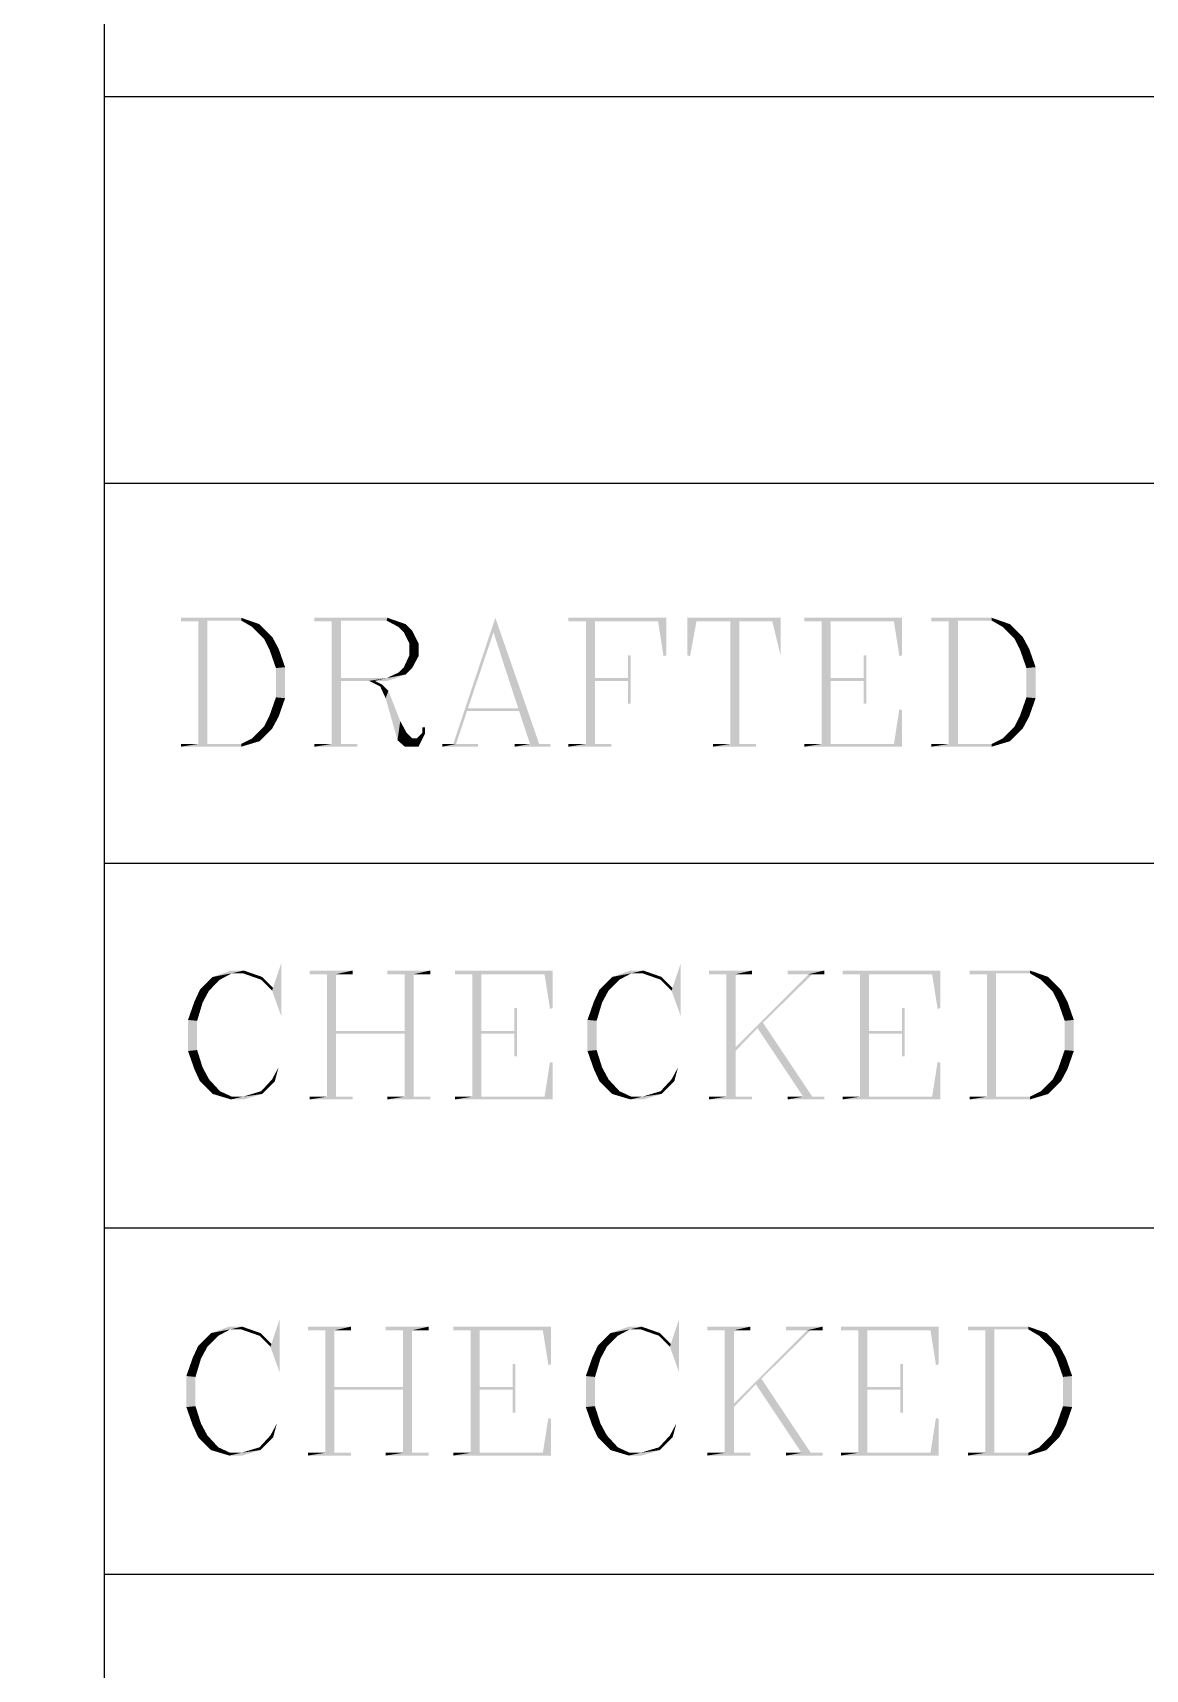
# Model space of a CAD drawing. Header units: millimetres. Extents: x 3150 to 3893, y 1403 to 2132.
# Drawn here: x 3465.62 to 3476.2, y 1505.53 to 1521.08 of the extents above; entities that cross this region are included whole.
import ezdxf

# ---------------------------------------------------------------- set-up
doc = ezdxf.new("R2010")
doc.units = ezdxf.units.MM

msp = doc.modelspace()

# ---------------------------------------------------------------- linework, layer by layer
at = {"lineweight": -3}
for p, q in [((3466.3059, 1520.4736), (3558.7906, 1520.4736)), ((3466.3059, 1516.7987), (3506.7297, 1516.7987)), ((3466.3059, 1513.1875), (3558.7906, 1513.1875)), ((3466.3059, 1509.7217), (3506.7297, 1509.7217)), ((3466.3059, 1506.4332), (3506.7297, 1506.4332))]:
    msp.add_line(p, q, dxfattribs=at)
for points in [[(3466.3059, 1531.9576), (3434.2744, 1531.9576), (3434.2744, 1495.2052), (3466.3059, 1495.2052)], [(3558.7906, 1495.2052), (3466.3059, 1495.2052), (3466.3059, 1531.9576), (3558.7906, 1531.9576)]]:
    msp.add_lwpolyline(points, close=True)
for points in [[(3467.6047, 1515.5197), (3467.2833, 1515.4937), (3467.0313, 1515.485)], [(3467.6047, 1515.5197), (3467.0313, 1515.485), (3467.0313, 1515.5197)], [(3467.1964, 1515.485), (3467.0313, 1515.485), (3467.2833, 1515.4937)], [(3467.1964, 1514.3208), (3467.1964, 1515.485), (3467.2833, 1515.4937)], [(3467.1964, 1514.3208), (3467.2833, 1515.4937), (3467.2833, 1514.3208)], [(3467.6047, 1515.4937), (3467.2833, 1515.4937), (3467.6047, 1515.5197)], [(3467.6047, 1515.4937), (3467.6047, 1515.5197), (3467.7785, 1515.4589)], [(3467.7785, 1515.4589), (3467.709, 1515.4329), (3467.6047, 1515.4937)], [(3467.709, 1515.4329), (3467.7785, 1515.4589), (3467.9001, 1515.3373)], [(3467.9001, 1515.3373), (3467.8219, 1515.3199), (3467.709, 1515.4329)], [(3468.9947, 1515.5197), (3468.5517, 1515.4937), (3468.2997, 1515.485)], [(3468.9947, 1515.5197), (3468.2997, 1515.485), (3468.2997, 1515.5197)], [(3468.4648, 1515.485), (3468.2997, 1515.485), (3468.5517, 1515.4937)], [(3468.4648, 1515.485), (3468.5517, 1515.4937), (3468.5517, 1514.9463)], [(3468.5517, 1514.9463), (3468.4648, 1514.3208), (3468.4648, 1515.485)], [(3468.986, 1515.4937), (3468.5517, 1515.4937), (3468.9947, 1515.5197)], [(3468.986, 1515.4937), (3468.9947, 1515.5197), (3469.1685, 1515.4589)], [(3469.1685, 1515.4589), (3469.099, 1515.4329), (3468.986, 1515.4937)], [(3469.099, 1515.4329), (3469.1685, 1515.4589), (3469.2293, 1515.3981)], [(3469.2293, 1515.3981), (3469.1511, 1515.3807), (3469.099, 1515.4329)], [(3470.0025, 1515.3807), (3469.6202, 1514.3208), (3470.0199, 1515.5197)], [(3470.2371, 1514.6597), (3470.0025, 1515.3807), (3470.0199, 1515.5197)], [(3470.2458, 1514.6336), (3470.2371, 1514.6597), (3470.0199, 1515.5197)], [(3470.35, 1514.3208), (3470.2458, 1514.6336), (3470.0199, 1515.5197)], [(3470.35, 1514.3208), (3470.0199, 1515.5197), (3470.4369, 1514.3208)], [(3471.6445, 1515.5197), (3470.7149, 1515.485), (3470.7149, 1515.5197)], [(3470.88, 1515.485), (3470.7149, 1515.485), (3471.6445, 1515.5197)], [(3470.9668, 1515.485), (3470.88, 1515.485), (3471.6445, 1515.5197)], [(3470.9668, 1515.485), (3470.9668, 1514.9463), (3470.88, 1514.3208)], [(3470.9668, 1515.485), (3470.88, 1514.3208), (3470.88, 1515.485)], [(3471.5663, 1515.485), (3470.9668, 1515.485), (3471.6445, 1515.5197)], [(3471.5663, 1515.485), (3471.6445, 1515.5197), (3471.6445, 1515.1635)], [(3471.6445, 1515.1635), (3471.6184, 1515.1549), (3471.5663, 1515.485)], [(3471.8443, 1515.5197), (3472.7304, 1515.5197), (3471.9312, 1515.485)], [(3471.9312, 1515.485), (3471.8443, 1515.1635), (3471.8443, 1515.5197)], [(3471.8443, 1515.1635), (3471.9312, 1515.485), (3471.8703, 1515.1549)], [(3472.2526, 1515.485), (3471.9312, 1515.485), (3472.7304, 1515.5197)], [(3472.3395, 1515.485), (3472.2526, 1515.485), (3472.7304, 1515.5197)], [(3472.3395, 1515.485), (3472.2526, 1514.3208), (3472.2526, 1515.485)], [(3472.2526, 1514.3208), (3472.3395, 1515.485), (3472.3395, 1514.3208)], [(3472.6522, 1515.485), (3472.3395, 1515.485), (3472.7304, 1515.5197)], [(3472.6522, 1515.485), (3472.7304, 1515.5197), (3472.7304, 1515.1635)], [(3473.8859, 1515.5197), (3472.9563, 1515.485), (3472.9563, 1515.5197)], [(3473.1214, 1515.485), (3472.9563, 1515.485), (3473.8859, 1515.5197)], [(3473.2083, 1515.485), (3473.1214, 1515.485), (3473.8859, 1515.5197)], [(3473.2083, 1515.485), (3473.2083, 1514.9463), (3473.1214, 1514.3208)], [(3473.2083, 1515.485), (3473.1214, 1514.3208), (3473.1214, 1515.485)], [(3473.8077, 1515.485), (3473.2083, 1515.485), (3473.8859, 1515.5197)], [(3473.8077, 1515.485), (3473.8859, 1515.5197), (3473.8859, 1515.1635)], [(3473.8859, 1515.1635), (3473.8598, 1515.1549), (3473.8077, 1515.485)], [(3474.7373, 1515.5197), (3474.4158, 1515.4937), (3474.1639, 1515.485)], [(3474.7373, 1515.5197), (3474.1639, 1515.485), (3474.1639, 1515.5197)], [(3474.329, 1515.485), (3474.1639, 1515.485), (3474.4158, 1515.4937)], [(3474.329, 1514.3208), (3474.329, 1515.485), (3474.4158, 1515.4937)], [(3474.329, 1514.3208), (3474.4158, 1515.4937), (3474.4158, 1514.3208)], [(3474.7373, 1515.4937), (3474.4158, 1515.4937), (3474.7373, 1515.5197)], [(3474.7373, 1515.4937), (3474.7373, 1515.5197), (3474.911, 1515.4589)], [(3474.911, 1515.4589), (3474.8415, 1515.4329), (3474.7373, 1515.4937)], [(3474.8415, 1515.4329), (3474.911, 1515.4589), (3475.0327, 1515.3373)], [(3475.0327, 1515.3373), (3474.9545, 1515.3199), (3474.8415, 1515.4329)], [(3467.8219, 1515.3199), (3467.9001, 1515.3373), (3467.9609, 1515.2244)], [(3467.9609, 1515.2244), (3467.874, 1515.2157), (3467.8219, 1515.3199)], [(3469.2032, 1515.2765), (3469.1511, 1515.3807), (3469.2293, 1515.3981)], [(3469.2032, 1515.2765), (3469.2293, 1515.3981), (3469.2901, 1515.2765)], [(3469.2901, 1515.2765), (3469.2032, 1515.1635), (3469.2032, 1515.2765)], [(3469.2032, 1515.1635), (3469.2901, 1515.2765), (3469.2901, 1515.1549)], [(3470.0025, 1515.3807), (3469.7592, 1514.6597), (3469.6202, 1514.3208)], [(3474.9545, 1515.3199), (3475.0327, 1515.3373), (3475.0935, 1515.2244)], [(3475.0935, 1515.2244), (3475.0066, 1515.2157), (3474.9545, 1515.3199)], [(3467.874, 1515.2157), (3467.9609, 1515.2244), (3468.0217, 1515.0506)], [(3468.0217, 1515.0506), (3467.9348, 1515.0419), (3467.874, 1515.2157)], [(3469.2901, 1515.1549), (3469.1511, 1515.0506), (3469.2032, 1515.1635)], [(3469.1511, 1515.0506), (3469.2901, 1515.1549), (3469.2293, 1515.0419)], [(3471.3057, 1515.1635), (3471.2796, 1514.9463), (3471.2796, 1515.1635)], [(3471.2796, 1514.9203), (3471.2796, 1514.9463), (3471.3057, 1515.1635)], [(3471.2796, 1514.7031), (3471.2796, 1514.9203), (3471.3057, 1515.1635)], [(3471.2796, 1514.7031), (3471.3057, 1515.1635), (3471.3057, 1514.7031)], [(3473.5471, 1515.1635), (3473.521, 1514.9463), (3473.521, 1515.1635)], [(3473.521, 1514.9203), (3473.521, 1514.9463), (3473.5471, 1515.1635)], [(3473.521, 1514.7031), (3473.521, 1514.9203), (3473.5471, 1515.1635)], [(3473.521, 1514.7031), (3473.5471, 1515.1635), (3473.5471, 1514.7031)], [(3475.0066, 1515.2157), (3475.0935, 1515.2244), (3475.1543, 1515.0506)], [(3475.1543, 1515.0506), (3475.0674, 1515.0419), (3475.0066, 1515.2157)], [(3467.9348, 1514.7639), (3467.9348, 1515.0419), (3468.0217, 1515.0506)], [(3467.9348, 1514.7639), (3468.0217, 1515.0506), (3468.0217, 1514.7552)], [(3468.5517, 1514.9463), (3468.5517, 1514.9203), (3468.4648, 1514.3208)], [(3468.821, 1514.9203), (3468.5517, 1514.9203), (3468.986, 1514.9463)], [(3468.5517, 1514.9463), (3468.986, 1514.9463), (3468.5517, 1514.9203)], [(3468.8731, 1514.9203), (3468.821, 1514.9203), (3468.986, 1514.9463)], [(3468.8731, 1514.9203), (3468.986, 1514.9463), (3469.1685, 1514.9811)], [(3468.8731, 1514.9203), (3469.1685, 1514.9811), (3468.9947, 1514.9203)], [(3469.1685, 1514.9811), (3468.986, 1514.9463), (3469.099, 1514.9985)], [(3469.2293, 1515.0419), (3469.099, 1514.9985), (3469.1511, 1515.0506)], [(3469.099, 1514.9985), (3469.2293, 1515.0419), (3469.1685, 1514.9811)], [(3470.9668, 1514.9463), (3470.9668, 1514.9203), (3470.88, 1514.3208)], [(3471.2796, 1514.9203), (3470.9668, 1514.9203), (3471.2796, 1514.9463)], [(3470.9668, 1514.9463), (3471.2796, 1514.9463), (3470.9668, 1514.9203)], [(3473.2083, 1514.9463), (3473.2083, 1514.9203), (3473.1214, 1514.3208)], [(3473.521, 1514.9203), (3473.2083, 1514.9203), (3473.521, 1514.9463)], [(3473.2083, 1514.9463), (3473.521, 1514.9463), (3473.2083, 1514.9203)], [(3475.0674, 1514.7639), (3475.0674, 1515.0419), (3475.1543, 1515.0506)], [(3475.0674, 1514.7639), (3475.1543, 1515.0506), (3475.1543, 1514.7552)], [(3468.4648, 1514.3208), (3468.5517, 1514.9203), (3468.5517, 1514.3208)], [(3468.8731, 1514.9203), (3468.9252, 1514.8682), (3468.821, 1514.9203)], [(3468.8731, 1514.9203), (3468.9426, 1514.8855), (3468.9252, 1514.8682)], [(3468.9252, 1514.8682), (3468.9426, 1514.8855), (3469.0034, 1514.8247)], [(3469.0034, 1514.8247), (3468.9774, 1514.7552), (3468.9252, 1514.8682)], [(3468.9774, 1514.7552), (3469.0034, 1514.8247), (3469.1164, 1514.538)], [(3470.88, 1514.3208), (3470.9668, 1514.9203), (3470.9668, 1514.3208)], [(3473.1214, 1514.3208), (3473.2083, 1514.9203), (3473.2083, 1514.3208)], [(3468.0217, 1514.7552), (3467.874, 1514.5902), (3467.9348, 1514.7639)], [(3467.874, 1514.5902), (3468.0217, 1514.7552), (3467.9609, 1514.5815)], [(3469.1164, 1514.538), (3469.0903, 1514.3556), (3468.9774, 1514.7552)], [(3469.7592, 1514.6597), (3469.7506, 1514.6336), (3469.6202, 1514.3208)], [(3469.6202, 1514.3208), (3469.7506, 1514.6336), (3469.6463, 1514.3208)], [(3469.7592, 1514.6597), (3470.2371, 1514.6597), (3469.7506, 1514.6336)], [(3470.2458, 1514.6336), (3469.7506, 1514.6336), (3470.2371, 1514.6597)], [(3473.8859, 1514.6423), (3473.8077, 1514.3208), (3473.8598, 1514.651)], [(3473.8077, 1514.3208), (3473.8859, 1514.6423), (3473.8859, 1514.2948)], [(3475.1543, 1514.7552), (3475.0066, 1514.5902), (3475.0674, 1514.7639)], [(3475.0066, 1514.5902), (3475.1543, 1514.7552), (3475.0935, 1514.5815)], [(3467.9001, 1514.4685), (3467.709, 1514.373), (3467.8219, 1514.4859)], [(3467.709, 1514.373), (3467.9001, 1514.4685), (3467.7785, 1514.3469)], [(3467.9609, 1514.5815), (3467.8219, 1514.4859), (3467.874, 1514.5902)], [(3467.8219, 1514.4859), (3467.9609, 1514.5815), (3467.9001, 1514.4685)], [(3469.1164, 1514.538), (3469.1772, 1514.4251), (3469.0903, 1514.3556)], [(3469.3509, 1514.4772), (3469.3249, 1514.4251), (3469.3249, 1514.4772)], [(3469.3249, 1514.4251), (3469.3509, 1514.4772), (3469.3509, 1514.4164)], [(3475.0327, 1514.4685), (3474.8415, 1514.373), (3474.9545, 1514.4859)], [(3474.8415, 1514.373), (3475.0327, 1514.4685), (3474.911, 1514.3469)], [(3475.0935, 1514.5815), (3474.9545, 1514.4859), (3475.0066, 1514.5902)], [(3474.9545, 1514.4859), (3475.0935, 1514.5815), (3475.0327, 1514.4685)], [(3467.2833, 1514.3208), (3467.6047, 1514.3208), (3467.0313, 1514.2948)], [(3467.1964, 1514.3208), (3467.2833, 1514.3208), (3467.0313, 1514.2948)], [(3467.1964, 1514.3208), (3467.0313, 1514.2948), (3467.0313, 1514.3208)], [(3467.6047, 1514.2948), (3467.0313, 1514.2948), (3467.6047, 1514.3208)], [(3467.7785, 1514.3469), (3467.6047, 1514.3208), (3467.709, 1514.373)], [(3467.6047, 1514.3208), (3467.7785, 1514.3469), (3467.6047, 1514.2948)], [(3468.5517, 1514.3208), (3468.708, 1514.3208), (3468.2997, 1514.2948)], [(3468.4648, 1514.3208), (3468.5517, 1514.3208), (3468.2997, 1514.2948)], [(3468.4648, 1514.3208), (3468.2997, 1514.2948), (3468.2997, 1514.3208)], [(3468.2997, 1514.2948), (3468.708, 1514.3208), (3468.708, 1514.2948)], [(3469.1772, 1514.4251), (3469.2293, 1514.373), (3469.0903, 1514.3556)], [(3469.2293, 1514.373), (3469.2727, 1514.373), (3469.0903, 1514.3556)], [(3469.1598, 1514.2948), (3469.0903, 1514.3556), (3469.2727, 1514.373)], [(3469.1598, 1514.2948), (3469.2727, 1514.373), (3469.3509, 1514.4164)], [(3469.1598, 1514.2948), (3469.3509, 1514.4164), (3469.2901, 1514.2948)], [(3469.3509, 1514.4164), (3469.2727, 1514.373), (3469.3249, 1514.4251)], [(3469.6463, 1514.3208), (3469.8548, 1514.3208), (3469.516, 1514.2948)], [(3469.6202, 1514.3208), (3469.6463, 1514.3208), (3469.516, 1514.2948)], [(3469.6202, 1514.3208), (3469.516, 1514.2948), (3469.516, 1514.3208)], [(3469.516, 1514.2948), (3469.8548, 1514.3208), (3469.8548, 1514.2948)], [(3470.4369, 1514.3208), (3470.5411, 1514.3208), (3470.2023, 1514.2948)], [(3470.35, 1514.3208), (3470.4369, 1514.3208), (3470.2023, 1514.2948)], [(3470.35, 1514.3208), (3470.2023, 1514.2948), (3470.2023, 1514.3208)], [(3470.2023, 1514.2948), (3470.5411, 1514.3208), (3470.5411, 1514.2948)], [(3470.9668, 1514.3208), (3471.1232, 1514.3208), (3470.7149, 1514.2948)], [(3470.88, 1514.3208), (3470.9668, 1514.3208), (3470.7149, 1514.2948)], [(3470.88, 1514.3208), (3470.7149, 1514.2948), (3470.7149, 1514.3208)], [(3470.7149, 1514.2948), (3471.1232, 1514.3208), (3471.1232, 1514.2948)], [(3472.3395, 1514.3208), (3472.4959, 1514.3208), (3472.0875, 1514.2948)], [(3472.2526, 1514.3208), (3472.3395, 1514.3208), (3472.0875, 1514.2948)], [(3472.2526, 1514.3208), (3472.0875, 1514.2948), (3472.0875, 1514.3208)], [(3472.0875, 1514.2948), (3472.4959, 1514.3208), (3472.4959, 1514.2948)], [(3473.2083, 1514.3208), (3473.8077, 1514.3208), (3472.9563, 1514.2948)], [(3473.1214, 1514.3208), (3473.2083, 1514.3208), (3472.9563, 1514.2948)], [(3473.1214, 1514.3208), (3472.9563, 1514.2948), (3472.9563, 1514.3208)], [(3473.8859, 1514.2948), (3472.9563, 1514.2948), (3473.8077, 1514.3208)], [(3474.4158, 1514.3208), (3474.7373, 1514.3208), (3474.1639, 1514.2948)], [(3474.329, 1514.3208), (3474.4158, 1514.3208), (3474.1639, 1514.2948)], [(3474.329, 1514.3208), (3474.1639, 1514.2948), (3474.1639, 1514.3208)], [(3474.7373, 1514.2948), (3474.1639, 1514.2948), (3474.7373, 1514.3208)], [(3474.911, 1514.3469), (3474.7373, 1514.3208), (3474.8415, 1514.373)], [(3474.7373, 1514.3208), (3474.911, 1514.3469), (3474.7373, 1514.2948)], [(3467.6291, 1512.1679), (3467.5162, 1512.1419), (3467.3337, 1512.1071)], [(3467.6291, 1512.1679), (3467.3337, 1512.1071), (3467.5075, 1512.1679)], [(3467.3337, 1512.1071), (3467.5162, 1512.1419), (3467.4032, 1512.0811)], [(3467.6204, 1512.1419), (3467.5162, 1512.1419), (3467.6291, 1512.1679)], [(3467.6204, 1512.1419), (3467.6291, 1512.1679), (3467.8029, 1512.1071)], [(3467.8029, 1512.1071), (3467.7942, 1512.0811), (3467.6204, 1512.1419)], [(3467.9071, 1512.0029), (3467.9853, 1512.2374), (3467.9853, 1511.7335)], [(3468.663, 1512.1679), (3468.2546, 1512.1332), (3468.2546, 1512.1679)], [(3468.4197, 1512.1332), (3468.2546, 1512.1332), (3468.663, 1512.1679)], [(3468.5066, 1512.1332), (3468.4197, 1512.1332), (3468.663, 1512.1679)], [(3468.5066, 1512.1332), (3468.5066, 1511.5945), (3468.4197, 1510.969)], [(3468.5066, 1512.1332), (3468.4197, 1510.969), (3468.4197, 1512.1332)], [(3468.5066, 1512.1332), (3468.663, 1512.1679), (3468.663, 1512.1332)], [(3469.4014, 1512.1679), (3468.9931, 1512.1332), (3468.9931, 1512.1679)], [(3469.1582, 1512.1332), (3468.9931, 1512.1332), (3469.4014, 1512.1679)], [(3469.245, 1512.1332), (3469.1582, 1512.1332), (3469.4014, 1512.1679)], [(3469.245, 1512.1332), (3469.1582, 1511.5945), (3469.1582, 1512.1332)], [(3469.1582, 1511.5685), (3469.1582, 1511.5945), (3469.245, 1512.1332)], [(3469.1582, 1510.969), (3469.1582, 1511.5685), (3469.245, 1512.1332)], [(3469.1582, 1510.969), (3469.245, 1512.1332), (3469.245, 1510.969)], [(3469.245, 1512.1332), (3469.4014, 1512.1679), (3469.4014, 1512.1332)], [(3470.5656, 1512.1679), (3469.636, 1512.1332), (3469.636, 1512.1679)], [(3469.801, 1512.1332), (3469.636, 1512.1332), (3470.5656, 1512.1679)], [(3469.8879, 1512.1332), (3469.801, 1512.1332), (3470.5656, 1512.1679)], [(3469.8879, 1512.1332), (3469.8879, 1511.5945), (3469.801, 1510.969)], [(3469.8879, 1512.1332), (3469.801, 1510.969), (3469.801, 1512.1332)], [(3470.4874, 1512.1332), (3469.8879, 1512.1332), (3470.5656, 1512.1679)], [(3470.4874, 1512.1332), (3470.5656, 1512.1679), (3470.5656, 1511.8117)], [(3470.5656, 1511.8117), (3470.5395, 1511.803), (3470.4874, 1512.1332)], [(3471.4256, 1512.1679), (3471.3127, 1512.1419), (3471.1303, 1512.1071)], [(3471.4256, 1512.1679), (3471.1303, 1512.1071), (3471.304, 1512.1679)], [(3471.1303, 1512.1071), (3471.3127, 1512.1419), (3471.1998, 1512.0811)], [(3471.417, 1512.1419), (3471.3127, 1512.1419), (3471.4256, 1512.1679)], [(3471.417, 1512.1419), (3471.4256, 1512.1679), (3471.5994, 1512.1071)], [(3471.5994, 1512.1071), (3471.5907, 1512.0811), (3471.417, 1512.1419)], [(3471.7036, 1512.0029), (3471.7818, 1512.2374), (3471.7818, 1511.7335)], [(3472.4595, 1512.1679), (3472.0512, 1512.1332), (3472.0512, 1512.1679)], [(3472.2162, 1512.1332), (3472.0512, 1512.1332), (3472.4595, 1512.1679)], [(3472.3031, 1512.1332), (3472.2162, 1512.1332), (3472.4595, 1512.1679)], [(3472.3031, 1512.1332), (3472.3031, 1511.4382), (3472.2162, 1510.969)], [(3472.3031, 1512.1332), (3472.2162, 1510.969), (3472.2162, 1512.1332)], [(3472.3031, 1512.1332), (3472.4595, 1512.1679), (3472.4595, 1512.1332)], [(3473.0329, 1512.1332), (3472.5637, 1511.6727), (3472.3031, 1511.4382)], [(3473.0329, 1512.1332), (3472.3031, 1511.4382), (3472.9981, 1512.1332)], [(3473.1458, 1512.1679), (3472.7983, 1512.1332), (3472.7983, 1512.1679)], [(3472.9981, 1512.1332), (3472.7983, 1512.1332), (3473.1458, 1512.1679)], [(3473.0329, 1512.1332), (3472.9981, 1512.1332), (3473.1458, 1512.1679)], [(3473.0329, 1512.1332), (3473.1458, 1512.1679), (3473.1458, 1512.1332)], [(3474.2491, 1512.1679), (3473.3196, 1512.1332), (3473.3196, 1512.1679)], [(3473.4846, 1512.1332), (3473.3196, 1512.1332), (3474.2491, 1512.1679)], [(3473.5715, 1512.1332), (3473.4846, 1512.1332), (3474.2491, 1512.1679)], [(3473.5715, 1512.1332), (3473.5715, 1511.5945), (3473.4846, 1510.969)], [(3473.5715, 1512.1332), (3473.4846, 1510.969), (3473.4846, 1512.1332)], [(3474.1709, 1512.1332), (3473.5715, 1512.1332), (3474.2491, 1512.1679)], [(3474.1709, 1512.1332), (3474.2491, 1512.1679), (3474.2491, 1511.8117)], [(3474.2491, 1511.8117), (3474.2231, 1511.803), (3474.1709, 1512.1332)], [(3475.1005, 1512.1679), (3474.7791, 1512.1419), (3474.5271, 1512.1332)], [(3475.1005, 1512.1679), (3474.5271, 1512.1332), (3474.5271, 1512.1679)], [(3474.6922, 1512.1332), (3474.5271, 1512.1332), (3474.7791, 1512.1419)], [(3474.6922, 1510.969), (3474.6922, 1512.1332), (3474.7791, 1512.1419)], [(3474.6922, 1510.969), (3474.7791, 1512.1419), (3474.7791, 1510.969)], [(3475.1005, 1512.1419), (3474.7791, 1512.1419), (3475.1005, 1512.1679)], [(3475.1005, 1512.1419), (3475.1005, 1512.1679), (3475.2743, 1512.1071)], [(3475.2743, 1512.1071), (3475.2048, 1512.0811), (3475.1005, 1512.1419)], [(3467.299, 1511.9768), (3467.16, 1511.8726), (3467.2121, 1511.9855)], [(3467.4032, 1512.0811), (3467.2121, 1511.9855), (3467.3337, 1512.1071)], [(3467.2121, 1511.9855), (3467.4032, 1512.0811), (3467.299, 1511.9768)], [(3467.7942, 1512.0811), (3467.8029, 1512.1071), (3467.9071, 1512.0029)], [(3467.9071, 1512.0029), (3467.8984, 1511.9768), (3467.7942, 1512.0811)], [(3467.9853, 1511.7335), (3467.8984, 1511.9768), (3467.9071, 1512.0029)], [(3471.0955, 1511.9768), (3470.9565, 1511.8726), (3471.0086, 1511.9855)], [(3471.1998, 1512.0811), (3471.0086, 1511.9855), (3471.1303, 1512.1071)], [(3471.0086, 1511.9855), (3471.1998, 1512.0811), (3471.0955, 1511.9768)], [(3471.5907, 1512.0811), (3471.5994, 1512.1071), (3471.7036, 1512.0029)], [(3471.7036, 1512.0029), (3471.695, 1511.9768), (3471.5907, 1512.0811)], [(3471.7818, 1511.7335), (3471.695, 1511.9768), (3471.7036, 1512.0029)], [(3475.2048, 1512.0811), (3475.2743, 1512.1071), (3475.3959, 1511.9855)], [(3475.3959, 1511.9855), (3475.3177, 1511.9681), (3475.2048, 1512.0811)], [(3475.3177, 1511.9681), (3475.3959, 1511.9855), (3475.4567, 1511.8726)], [(3467.2382, 1511.8639), (3467.0992, 1511.6988), (3467.16, 1511.8726)], [(3467.0992, 1511.6988), (3467.2382, 1511.8639), (3467.1861, 1511.6901)], [(3467.16, 1511.8726), (3467.299, 1511.9768), (3467.2382, 1511.8639)], [(3471.0347, 1511.8639), (3470.8957, 1511.6988), (3470.9565, 1511.8726)], [(3470.8957, 1511.6988), (3471.0347, 1511.8639), (3470.9826, 1511.6901)], [(3470.9565, 1511.8726), (3471.0955, 1511.9768), (3471.0347, 1511.8639)], [(3475.4567, 1511.8726), (3475.3698, 1511.8639), (3475.3177, 1511.9681)], [(3475.3698, 1511.8639), (3475.4567, 1511.8726), (3475.5175, 1511.6988)], [(3475.5175, 1511.6988), (3475.4307, 1511.6901), (3475.3698, 1511.8639)], [(3467.1861, 1511.6901), (3467.0992, 1511.4034), (3467.0992, 1511.6988)], [(3467.1861, 1511.6901), (3467.1861, 1511.4121), (3467.0992, 1511.4034)], [(3470.2267, 1511.8117), (3470.2007, 1511.5945), (3470.2007, 1511.8117)], [(3470.2007, 1511.5685), (3470.2007, 1511.5945), (3470.2267, 1511.8117)], [(3470.2007, 1511.3513), (3470.2007, 1511.5685), (3470.2267, 1511.8117)], [(3470.2007, 1511.3513), (3470.2267, 1511.8117), (3470.2267, 1511.3513)], [(3470.9826, 1511.6901), (3470.8957, 1511.4034), (3470.8957, 1511.6988)], [(3470.9826, 1511.6901), (3470.9826, 1511.4121), (3470.8957, 1511.4034)], [(3472.5637, 1511.6727), (3472.5116, 1511.6206), (3472.3031, 1511.4382)], [(3472.946, 1510.969), (3472.5116, 1511.6206), (3472.5637, 1511.6727)], [(3472.946, 1510.969), (3472.5637, 1511.6727), (3473.0329, 1510.969)], [(3473.9103, 1511.8117), (3473.8843, 1511.5945), (3473.8843, 1511.8117)], [(3473.8843, 1511.5685), (3473.8843, 1511.5945), (3473.9103, 1511.8117)], [(3473.8843, 1511.3513), (3473.8843, 1511.5685), (3473.9103, 1511.8117)], [(3473.8843, 1511.3513), (3473.9103, 1511.8117), (3473.9103, 1511.3513)], [(3475.4307, 1511.4121), (3475.4307, 1511.6901), (3475.5175, 1511.6988)], [(3475.4307, 1511.4121), (3475.5175, 1511.6988), (3475.5175, 1511.4034)], [(3468.5066, 1511.5945), (3468.5066, 1511.5685), (3468.4197, 1510.969)], [(3468.4197, 1510.969), (3468.5066, 1511.5685), (3468.5066, 1510.969)], [(3468.5066, 1511.5945), (3469.1582, 1511.5945), (3468.5066, 1511.5685)], [(3469.1582, 1511.5685), (3468.5066, 1511.5685), (3469.1582, 1511.5945)], [(3469.8879, 1511.5945), (3469.8879, 1511.5685), (3469.801, 1510.969)], [(3469.801, 1510.969), (3469.8879, 1511.5685), (3469.8879, 1510.969)], [(3470.2007, 1511.5685), (3469.8879, 1511.5685), (3470.2007, 1511.5945)], [(3469.8879, 1511.5945), (3470.2007, 1511.5945), (3469.8879, 1511.5685)], [(3472.3031, 1511.4382), (3472.5116, 1511.6206), (3472.3031, 1511.4034)], [(3473.5715, 1511.5945), (3473.5715, 1511.5685), (3473.4846, 1510.969)], [(3473.4846, 1510.969), (3473.5715, 1511.5685), (3473.5715, 1510.969)], [(3473.8843, 1511.5685), (3473.5715, 1511.5685), (3473.8843, 1511.5945)], [(3473.5715, 1511.5945), (3473.8843, 1511.5945), (3473.5715, 1511.5685)], [(3467.0992, 1511.4034), (3467.1861, 1511.4121), (3467.2382, 1511.247)], [(3467.2382, 1511.247), (3467.16, 1511.2297), (3467.0992, 1511.4034)], [(3470.8957, 1511.4034), (3470.9826, 1511.4121), (3471.0347, 1511.247)], [(3471.0347, 1511.247), (3470.9565, 1511.2297), (3470.8957, 1511.4034)], [(3472.3031, 1511.4382), (3472.3031, 1511.4034), (3472.2162, 1510.969)], [(3472.2162, 1510.969), (3472.3031, 1511.4034), (3472.3031, 1510.969)], [(3475.5175, 1511.4034), (3475.3698, 1511.2383), (3475.4307, 1511.4121)], [(3475.3698, 1511.2383), (3475.5175, 1511.4034), (3475.4567, 1511.2297)], [(3467.16, 1511.2297), (3467.2382, 1511.247), (3467.299, 1511.1341)], [(3467.299, 1511.1341), (3467.2121, 1511.1167), (3467.16, 1511.2297)], [(3467.8984, 1511.1341), (3467.9593, 1511.247), (3467.9245, 1511.1167)], [(3470.5656, 1511.2905), (3470.4874, 1510.969), (3470.5395, 1511.2992)], [(3470.4874, 1510.969), (3470.5656, 1511.2905), (3470.5656, 1510.943)], [(3470.9565, 1511.2297), (3471.0347, 1511.247), (3471.0955, 1511.1341)], [(3471.0955, 1511.1341), (3471.0086, 1511.1167), (3470.9565, 1511.2297)], [(3471.695, 1511.1341), (3471.7558, 1511.247), (3471.721, 1511.1167)], [(3474.2491, 1511.2905), (3474.1709, 1510.969), (3474.2231, 1511.2992)], [(3474.1709, 1510.969), (3474.2491, 1511.2905), (3474.2491, 1510.943)], [(3475.4567, 1511.2297), (3475.3177, 1511.1341), (3475.3698, 1511.2383)], [(3475.3177, 1511.1341), (3475.4567, 1511.2297), (3475.3959, 1511.1167)], [(3467.2121, 1511.1167), (3467.299, 1511.1341), (3467.4032, 1511.0212)], [(3467.4032, 1511.0212), (3467.3337, 1510.9951), (3467.2121, 1511.1167)], [(3467.9245, 1511.1167), (3467.7942, 1511.0212), (3467.8984, 1511.1341)], [(3467.7942, 1511.0212), (3467.9245, 1511.1167), (3467.8029, 1510.9951)], [(3471.0086, 1511.1167), (3471.0955, 1511.1341), (3471.1998, 1511.0212)], [(3471.1998, 1511.0212), (3471.1303, 1510.9951), (3471.0086, 1511.1167)], [(3471.721, 1511.1167), (3471.5907, 1511.0212), (3471.695, 1511.1341)], [(3471.5907, 1511.0212), (3471.721, 1511.1167), (3471.5994, 1510.9951)], [(3475.3959, 1511.1167), (3475.2048, 1511.0212), (3475.3177, 1511.1341)], [(3475.2048, 1511.0212), (3475.3959, 1511.1167), (3475.2743, 1510.9951)], [(3467.3337, 1510.9951), (3467.4032, 1511.0212), (3467.5162, 1510.969)], [(3467.5162, 1510.969), (3467.5075, 1510.943), (3467.3337, 1510.9951)], [(3467.5075, 1510.943), (3467.6204, 1510.969), (3467.8029, 1510.9951)], [(3467.5075, 1510.943), (3467.8029, 1510.9951), (3467.6291, 1510.943)], [(3467.5162, 1510.969), (3467.6204, 1510.969), (3467.5075, 1510.943)], [(3467.8029, 1510.9951), (3467.6204, 1510.969), (3467.7942, 1511.0212)], [(3468.5066, 1510.969), (3468.663, 1510.969), (3468.2546, 1510.943)], [(3468.4197, 1510.969), (3468.5066, 1510.969), (3468.2546, 1510.943)], [(3468.4197, 1510.969), (3468.2546, 1510.943), (3468.2546, 1510.969)], [(3468.2546, 1510.943), (3468.663, 1510.969), (3468.663, 1510.943)], [(3469.245, 1510.969), (3469.4014, 1510.969), (3468.9931, 1510.943)], [(3469.1582, 1510.969), (3469.245, 1510.969), (3468.9931, 1510.943)], [(3469.1582, 1510.969), (3468.9931, 1510.943), (3468.9931, 1510.969)], [(3468.9931, 1510.943), (3469.4014, 1510.969), (3469.4014, 1510.943)], [(3469.8879, 1510.969), (3470.4874, 1510.969), (3469.636, 1510.943)], [(3469.801, 1510.969), (3469.8879, 1510.969), (3469.636, 1510.943)], [(3469.801, 1510.969), (3469.636, 1510.943), (3469.636, 1510.969)], [(3470.5656, 1510.943), (3469.636, 1510.943), (3470.4874, 1510.969)], [(3471.1303, 1510.9951), (3471.1998, 1511.0212), (3471.3127, 1510.969)], [(3471.3127, 1510.969), (3471.304, 1510.943), (3471.1303, 1510.9951)], [(3471.304, 1510.943), (3471.417, 1510.969), (3471.5994, 1510.9951)], [(3471.304, 1510.943), (3471.5994, 1510.9951), (3471.4256, 1510.943)], [(3471.3127, 1510.969), (3471.417, 1510.969), (3471.304, 1510.943)], [(3471.5994, 1510.9951), (3471.417, 1510.969), (3471.5907, 1511.0212)], [(3472.3031, 1510.969), (3472.4595, 1510.969), (3472.0512, 1510.943)], [(3472.2162, 1510.969), (3472.3031, 1510.969), (3472.0512, 1510.943)], [(3472.2162, 1510.969), (3472.0512, 1510.943), (3472.0512, 1510.969)], [(3472.0512, 1510.943), (3472.4595, 1510.969), (3472.4595, 1510.943)], [(3473.0329, 1510.969), (3473.1458, 1510.969), (3472.7983, 1510.943)], [(3472.946, 1510.969), (3473.0329, 1510.969), (3472.7983, 1510.943)], [(3472.946, 1510.969), (3472.7983, 1510.943), (3472.7983, 1510.969)], [(3472.7983, 1510.943), (3473.1458, 1510.969), (3473.1458, 1510.943)], [(3473.5715, 1510.969), (3474.1709, 1510.969), (3473.3196, 1510.943)], [(3473.4846, 1510.969), (3473.5715, 1510.969), (3473.3196, 1510.943)], [(3473.4846, 1510.969), (3473.3196, 1510.943), (3473.3196, 1510.969)], [(3474.2491, 1510.943), (3473.3196, 1510.943), (3474.1709, 1510.969)], [(3474.7791, 1510.969), (3475.1005, 1510.969), (3474.5271, 1510.943)], [(3474.6922, 1510.969), (3474.7791, 1510.969), (3474.5271, 1510.943)], [(3474.6922, 1510.969), (3474.5271, 1510.943), (3474.5271, 1510.969)], [(3475.1005, 1510.943), (3474.5271, 1510.943), (3475.1005, 1510.969)], [(3475.2743, 1510.9951), (3475.1005, 1510.969), (3475.2048, 1511.0212)], [(3475.1005, 1510.969), (3475.2743, 1510.9951), (3475.1005, 1510.943)], [(3467.3875, 1508.6973), (3467.1964, 1508.6017), (3467.318, 1508.7233)], [(3467.6134, 1508.7841), (3467.5004, 1508.7581), (3467.318, 1508.7233)], [(3467.6134, 1508.7841), (3467.318, 1508.7233), (3467.4918, 1508.7841)], [(3467.318, 1508.7233), (3467.5004, 1508.7581), (3467.3875, 1508.6973)], [(3467.6047, 1508.7581), (3467.5004, 1508.7581), (3467.6134, 1508.7841)], [(3467.6047, 1508.7581), (3467.6134, 1508.7841), (3467.7871, 1508.7233)], [(3467.7871, 1508.7233), (3467.7785, 1508.6973), (3467.6047, 1508.7581)], [(3467.7785, 1508.6973), (3467.7871, 1508.7233), (3467.8914, 1508.6191)], [(3467.8914, 1508.6191), (3467.9696, 1508.8536), (3467.9696, 1508.3498)], [(3468.6472, 1508.7841), (3468.2389, 1508.7494), (3468.2389, 1508.7841)], [(3468.404, 1508.7494), (3468.2389, 1508.7494), (3468.6472, 1508.7841)], [(3468.4908, 1508.7494), (3468.404, 1508.7494), (3468.6472, 1508.7841)], [(3468.4908, 1508.7494), (3468.4908, 1508.2108), (3468.404, 1507.5852)], [(3468.4908, 1508.7494), (3468.404, 1507.5852), (3468.404, 1508.7494)], [(3468.4908, 1508.7494), (3468.6472, 1508.7841), (3468.6472, 1508.7494)], [(3469.3857, 1508.7841), (3468.9774, 1508.7494), (3468.9774, 1508.7841)], [(3469.1424, 1508.7494), (3468.9774, 1508.7494), (3469.3857, 1508.7841)], [(3469.2293, 1508.7494), (3469.1424, 1508.7494), (3469.3857, 1508.7841)], [(3469.2293, 1508.7494), (3469.1424, 1508.2108), (3469.1424, 1508.7494)], [(3469.1424, 1508.1847), (3469.1424, 1508.2108), (3469.2293, 1508.7494)], [(3469.1424, 1507.5852), (3469.1424, 1508.1847), (3469.2293, 1508.7494)], [(3469.1424, 1507.5852), (3469.2293, 1508.7494), (3469.2293, 1507.5852)], [(3469.2293, 1508.7494), (3469.3857, 1508.7841), (3469.3857, 1508.7494)], [(3470.5498, 1508.7841), (3469.6202, 1508.7494), (3469.6202, 1508.7841)], [(3469.7853, 1508.7494), (3469.6202, 1508.7494), (3470.5498, 1508.7841)], [(3469.8722, 1508.7494), (3469.7853, 1508.7494), (3470.5498, 1508.7841)], [(3469.8722, 1508.7494), (3469.8722, 1508.2108), (3469.7853, 1507.5852)], [(3469.8722, 1508.7494), (3469.7853, 1507.5852), (3469.7853, 1508.7494)], [(3470.4716, 1508.7494), (3469.8722, 1508.7494), (3470.5498, 1508.7841)], [(3470.4716, 1508.7494), (3470.5498, 1508.7841), (3470.5498, 1508.428)], [(3470.5498, 1508.428), (3470.5238, 1508.4193), (3470.4716, 1508.7494)], [(3471.184, 1508.6973), (3470.9929, 1508.6017), (3471.1145, 1508.7233)], [(3471.4099, 1508.7841), (3471.297, 1508.7581), (3471.1145, 1508.7233)], [(3471.4099, 1508.7841), (3471.1145, 1508.7233), (3471.2883, 1508.7841)], [(3471.1145, 1508.7233), (3471.297, 1508.7581), (3471.184, 1508.6973)], [(3471.4012, 1508.7581), (3471.297, 1508.7581), (3471.4099, 1508.7841)], [(3471.4012, 1508.7581), (3471.4099, 1508.7841), (3471.5837, 1508.7233)], [(3471.5837, 1508.7233), (3471.575, 1508.6973), (3471.4012, 1508.7581)], [(3471.575, 1508.6973), (3471.5837, 1508.7233), (3471.6879, 1508.6191)], [(3471.6879, 1508.6191), (3471.7661, 1508.8536), (3471.7661, 1508.3498)], [(3472.4437, 1508.7841), (3472.0354, 1508.7494), (3472.0354, 1508.7841)], [(3472.2005, 1508.7494), (3472.0354, 1508.7494), (3472.4437, 1508.7841)], [(3472.2874, 1508.7494), (3472.2005, 1508.7494), (3472.4437, 1508.7841)], [(3472.2874, 1508.7494), (3472.2874, 1508.0544), (3472.2005, 1507.5852)], [(3472.2874, 1508.7494), (3472.2005, 1507.5852), (3472.2005, 1508.7494)], [(3472.2874, 1508.7494), (3472.4437, 1508.7841), (3472.4437, 1508.7494)], [(3473.0171, 1508.7494), (3472.548, 1508.2889), (3472.2874, 1508.0544)], [(3473.0171, 1508.7494), (3472.2874, 1508.0544), (3472.9824, 1508.7494)], [(3473.1301, 1508.7841), (3472.7826, 1508.7494), (3472.7826, 1508.7841)], [(3472.9824, 1508.7494), (3472.7826, 1508.7494), (3473.1301, 1508.7841)], [(3473.0171, 1508.7494), (3472.9824, 1508.7494), (3473.1301, 1508.7841)], [(3473.0171, 1508.7494), (3473.1301, 1508.7841), (3473.1301, 1508.7494)], [(3474.2334, 1508.7841), (3473.3038, 1508.7494), (3473.3038, 1508.7841)], [(3473.4689, 1508.7494), (3473.3038, 1508.7494), (3474.2334, 1508.7841)], [(3473.5558, 1508.7494), (3473.4689, 1508.7494), (3474.2334, 1508.7841)], [(3473.5558, 1508.7494), (3473.5558, 1508.2108), (3473.4689, 1507.5852)], [(3473.5558, 1508.7494), (3473.4689, 1507.5852), (3473.4689, 1508.7494)], [(3474.1552, 1508.7494), (3473.5558, 1508.7494), (3474.2334, 1508.7841)], [(3474.1552, 1508.7494), (3474.2334, 1508.7841), (3474.2334, 1508.428)], [(3474.2334, 1508.428), (3474.2073, 1508.4193), (3474.1552, 1508.7494)], [(3475.0848, 1508.7841), (3474.7633, 1508.7581), (3474.5114, 1508.7494)], [(3475.0848, 1508.7841), (3474.5114, 1508.7494), (3474.5114, 1508.7841)], [(3474.6765, 1508.7494), (3474.5114, 1508.7494), (3474.7633, 1508.7581)], [(3474.6765, 1507.5852), (3474.6765, 1508.7494), (3474.7633, 1508.7581)], [(3474.6765, 1507.5852), (3474.7633, 1508.7581), (3474.7633, 1507.5852)], [(3475.0848, 1508.7581), (3474.7633, 1508.7581), (3475.0848, 1508.7841)], [(3475.0848, 1508.7581), (3475.0848, 1508.7841), (3475.2585, 1508.7233)], [(3475.2585, 1508.7233), (3475.189, 1508.6973), (3475.0848, 1508.7581)], [(3475.189, 1508.6973), (3475.2585, 1508.7233), (3475.3802, 1508.6017)], [(3467.2833, 1508.593), (3467.1443, 1508.4888), (3467.1964, 1508.6017)], [(3467.1443, 1508.4888), (3467.2833, 1508.593), (3467.2224, 1508.4801)], [(3467.1964, 1508.6017), (3467.3875, 1508.6973), (3467.2833, 1508.593)], [(3467.8914, 1508.6191), (3467.8827, 1508.593), (3467.7785, 1508.6973)], [(3467.9696, 1508.3498), (3467.8827, 1508.593), (3467.8914, 1508.6191)], [(3471.0798, 1508.593), (3470.9408, 1508.4888), (3470.9929, 1508.6017)], [(3470.9408, 1508.4888), (3471.0798, 1508.593), (3471.019, 1508.4801)], [(3470.9929, 1508.6017), (3471.184, 1508.6973), (3471.0798, 1508.593)], [(3471.6879, 1508.6191), (3471.6792, 1508.593), (3471.575, 1508.6973)], [(3471.7661, 1508.3498), (3471.6792, 1508.593), (3471.6879, 1508.6191)], [(3475.3802, 1508.6017), (3475.302, 1508.5843), (3475.189, 1508.6973)], [(3475.302, 1508.5843), (3475.3802, 1508.6017), (3475.441, 1508.4888)], [(3475.441, 1508.4888), (3475.3541, 1508.4801), (3475.302, 1508.5843)], [(3467.2224, 1508.4801), (3467.0834, 1508.315), (3467.1443, 1508.4888)], [(3467.0834, 1508.315), (3467.2224, 1508.4801), (3467.1703, 1508.3063)], [(3470.211, 1508.428), (3470.1849, 1508.2108), (3470.1849, 1508.428)], [(3470.1849, 1508.1847), (3470.1849, 1508.2108), (3470.211, 1508.428)], [(3470.1849, 1507.9675), (3470.1849, 1508.1847), (3470.211, 1508.428)], [(3470.1849, 1507.9675), (3470.211, 1508.428), (3470.211, 1507.9675)], [(3471.019, 1508.4801), (3470.88, 1508.315), (3470.9408, 1508.4888)], [(3470.88, 1508.315), (3471.019, 1508.4801), (3470.9668, 1508.3063)], [(3473.8946, 1508.428), (3473.8685, 1508.2108), (3473.8685, 1508.428)], [(3473.8685, 1508.1847), (3473.8685, 1508.2108), (3473.8946, 1508.428)], [(3473.8685, 1507.9675), (3473.8685, 1508.1847), (3473.8946, 1508.428)], [(3473.8685, 1507.9675), (3473.8946, 1508.428), (3473.8946, 1507.9675)], [(3475.3541, 1508.4801), (3475.441, 1508.4888), (3475.5018, 1508.315)], [(3475.5018, 1508.315), (3475.4149, 1508.3063), (3475.3541, 1508.4801)], [(3467.1703, 1508.3063), (3467.0834, 1508.0196), (3467.0834, 1508.315)], [(3467.1703, 1508.3063), (3467.1703, 1508.0283), (3467.0834, 1508.0196)], [(3470.9668, 1508.3063), (3470.88, 1508.0196), (3470.88, 1508.315)], [(3470.9668, 1508.3063), (3470.9668, 1508.0283), (3470.88, 1508.0196)], [(3472.548, 1508.2889), (3472.4959, 1508.2368), (3472.2874, 1508.0544)], [(3472.9302, 1507.5852), (3472.4959, 1508.2368), (3472.548, 1508.2889)], [(3472.9302, 1507.5852), (3472.548, 1508.2889), (3473.0171, 1507.5852)], [(3475.4149, 1508.0283), (3475.4149, 1508.3063), (3475.5018, 1508.315)], [(3475.4149, 1508.0283), (3475.5018, 1508.315), (3475.5018, 1508.0196)], [(3468.4908, 1508.2108), (3468.4908, 1508.1847), (3468.404, 1507.5852)], [(3468.404, 1507.5852), (3468.4908, 1508.1847), (3468.4908, 1507.5852)], [(3468.4908, 1508.2108), (3469.1424, 1508.2108), (3468.4908, 1508.1847)], [(3469.1424, 1508.1847), (3468.4908, 1508.1847), (3469.1424, 1508.2108)], [(3469.8722, 1508.2108), (3469.8722, 1508.1847), (3469.7853, 1507.5852)], [(3469.7853, 1507.5852), (3469.8722, 1508.1847), (3469.8722, 1507.5852)], [(3470.1849, 1508.1847), (3469.8722, 1508.1847), (3470.1849, 1508.2108)], [(3469.8722, 1508.2108), (3470.1849, 1508.2108), (3469.8722, 1508.1847)], [(3472.2874, 1508.0544), (3472.4959, 1508.2368), (3472.2874, 1508.0196)], [(3473.5558, 1508.2108), (3473.5558, 1508.1847), (3473.4689, 1507.5852)], [(3473.4689, 1507.5852), (3473.5558, 1508.1847), (3473.5558, 1507.5852)], [(3473.8685, 1508.1847), (3473.5558, 1508.1847), (3473.8685, 1508.2108)], [(3473.5558, 1508.2108), (3473.8685, 1508.2108), (3473.5558, 1508.1847)], [(3467.0834, 1508.0196), (3467.1703, 1508.0283), (3467.2224, 1507.8633)], [(3467.2224, 1507.8633), (3467.1443, 1507.8459), (3467.0834, 1508.0196)], [(3470.88, 1508.0196), (3470.9668, 1508.0283), (3471.019, 1507.8633)], [(3471.019, 1507.8633), (3470.9408, 1507.8459), (3470.88, 1508.0196)], [(3472.2874, 1508.0544), (3472.2874, 1508.0196), (3472.2005, 1507.5852)], [(3472.2005, 1507.5852), (3472.2874, 1508.0196), (3472.2874, 1507.5852)], [(3475.5018, 1508.0196), (3475.3541, 1507.8546), (3475.4149, 1508.0283)], [(3475.3541, 1507.8546), (3475.5018, 1508.0196), (3475.441, 1507.8459)], [(3467.1443, 1507.8459), (3467.2224, 1507.8633), (3467.2833, 1507.7503)], [(3467.2833, 1507.7503), (3467.1964, 1507.7329), (3467.1443, 1507.8459)], [(3467.8827, 1507.7503), (3467.9435, 1507.8633), (3467.9088, 1507.7329)], [(3470.5498, 1507.9067), (3470.4716, 1507.5852), (3470.5238, 1507.9154)], [(3470.4716, 1507.5852), (3470.5498, 1507.9067), (3470.5498, 1507.5592)], [(3470.9408, 1507.8459), (3471.019, 1507.8633), (3471.0798, 1507.7503)], [(3471.0798, 1507.7503), (3470.9929, 1507.7329), (3470.9408, 1507.8459)], [(3471.6792, 1507.7503), (3471.74, 1507.8633), (3471.7053, 1507.7329)], [(3474.2334, 1507.9067), (3474.1552, 1507.5852), (3474.2073, 1507.9154)], [(3474.1552, 1507.5852), (3474.2334, 1507.9067), (3474.2334, 1507.5592)], [(3475.441, 1507.8459), (3475.302, 1507.7503), (3475.3541, 1507.8546)], [(3475.302, 1507.7503), (3475.441, 1507.8459), (3475.3802, 1507.7329)], [(3467.1964, 1507.7329), (3467.2833, 1507.7503), (3467.3875, 1507.6374)], [(3467.3875, 1507.6374), (3467.318, 1507.6113), (3467.1964, 1507.7329)], [(3467.318, 1507.6113), (3467.3875, 1507.6374), (3467.5004, 1507.5852)], [(3467.7871, 1507.6113), (3467.6047, 1507.5852), (3467.7785, 1507.6374)], [(3467.9088, 1507.7329), (3467.7785, 1507.6374), (3467.8827, 1507.7503)], [(3467.7785, 1507.6374), (3467.9088, 1507.7329), (3467.7871, 1507.6113)], [(3470.9929, 1507.7329), (3471.0798, 1507.7503), (3471.184, 1507.6374)], [(3471.184, 1507.6374), (3471.1145, 1507.6113), (3470.9929, 1507.7329)], [(3471.1145, 1507.6113), (3471.184, 1507.6374), (3471.297, 1507.5852)], [(3471.5837, 1507.6113), (3471.4012, 1507.5852), (3471.575, 1507.6374)], [(3471.7053, 1507.7329), (3471.575, 1507.6374), (3471.6792, 1507.7503)], [(3471.575, 1507.6374), (3471.7053, 1507.7329), (3471.5837, 1507.6113)], [(3475.2585, 1507.6113), (3475.0848, 1507.5852), (3475.189, 1507.6374)], [(3475.3802, 1507.7329), (3475.189, 1507.6374), (3475.302, 1507.7503)], [(3475.189, 1507.6374), (3475.3802, 1507.7329), (3475.2585, 1507.6113)], [(3467.5004, 1507.5852), (3467.4918, 1507.5592), (3467.318, 1507.6113)], [(3467.4918, 1507.5592), (3467.6047, 1507.5852), (3467.7871, 1507.6113)], [(3467.4918, 1507.5592), (3467.7871, 1507.6113), (3467.6134, 1507.5592)], [(3467.5004, 1507.5852), (3467.6047, 1507.5852), (3467.4918, 1507.5592)], [(3468.4908, 1507.5852), (3468.6472, 1507.5852), (3468.2389, 1507.5592)], [(3468.404, 1507.5852), (3468.4908, 1507.5852), (3468.2389, 1507.5592)], [(3468.404, 1507.5852), (3468.2389, 1507.5592), (3468.2389, 1507.5852)], [(3468.2389, 1507.5592), (3468.6472, 1507.5852), (3468.6472, 1507.5592)], [(3469.2293, 1507.5852), (3469.3857, 1507.5852), (3468.9774, 1507.5592)], [(3469.1424, 1507.5852), (3469.2293, 1507.5852), (3468.9774, 1507.5592)], [(3469.1424, 1507.5852), (3468.9774, 1507.5592), (3468.9774, 1507.5852)], [(3468.9774, 1507.5592), (3469.3857, 1507.5852), (3469.3857, 1507.5592)], [(3469.8722, 1507.5852), (3470.4716, 1507.5852), (3469.6202, 1507.5592)], [(3469.7853, 1507.5852), (3469.8722, 1507.5852), (3469.6202, 1507.5592)], [(3469.7853, 1507.5852), (3469.6202, 1507.5592), (3469.6202, 1507.5852)], [(3470.5498, 1507.5592), (3469.6202, 1507.5592), (3470.4716, 1507.5852)], [(3471.297, 1507.5852), (3471.2883, 1507.5592), (3471.1145, 1507.6113)], [(3471.2883, 1507.5592), (3471.4012, 1507.5852), (3471.5837, 1507.6113)], [(3471.2883, 1507.5592), (3471.5837, 1507.6113), (3471.4099, 1507.5592)], [(3471.297, 1507.5852), (3471.4012, 1507.5852), (3471.2883, 1507.5592)], [(3472.2874, 1507.5852), (3472.4437, 1507.5852), (3472.0354, 1507.5592)], [(3472.2005, 1507.5852), (3472.2874, 1507.5852), (3472.0354, 1507.5592)], [(3472.2005, 1507.5852), (3472.0354, 1507.5592), (3472.0354, 1507.5852)], [(3472.0354, 1507.5592), (3472.4437, 1507.5852), (3472.4437, 1507.5592)], [(3473.0171, 1507.5852), (3473.1301, 1507.5852), (3472.7826, 1507.5592)], [(3472.9302, 1507.5852), (3473.0171, 1507.5852), (3472.7826, 1507.5592)], [(3472.9302, 1507.5852), (3472.7826, 1507.5592), (3472.7826, 1507.5852)], [(3472.7826, 1507.5592), (3473.1301, 1507.5852), (3473.1301, 1507.5592)], [(3473.5558, 1507.5852), (3474.1552, 1507.5852), (3473.3038, 1507.5592)], [(3473.4689, 1507.5852), (3473.5558, 1507.5852), (3473.3038, 1507.5592)], [(3473.4689, 1507.5852), (3473.3038, 1507.5592), (3473.3038, 1507.5852)], [(3474.2334, 1507.5592), (3473.3038, 1507.5592), (3474.1552, 1507.5852)], [(3474.7633, 1507.5852), (3475.0848, 1507.5852), (3474.5114, 1507.5592)], [(3474.6765, 1507.5852), (3474.7633, 1507.5852), (3474.5114, 1507.5592)], [(3474.6765, 1507.5852), (3474.5114, 1507.5592), (3474.5114, 1507.5852)], [(3475.0848, 1507.5592), (3474.5114, 1507.5592), (3475.0848, 1507.5852)], [(3475.0848, 1507.5852), (3475.2585, 1507.6113), (3475.0848, 1507.5592)]]:
    msp.add_solid(points, dxfattribs=at)

doc.saveas('drawing.dxf')
